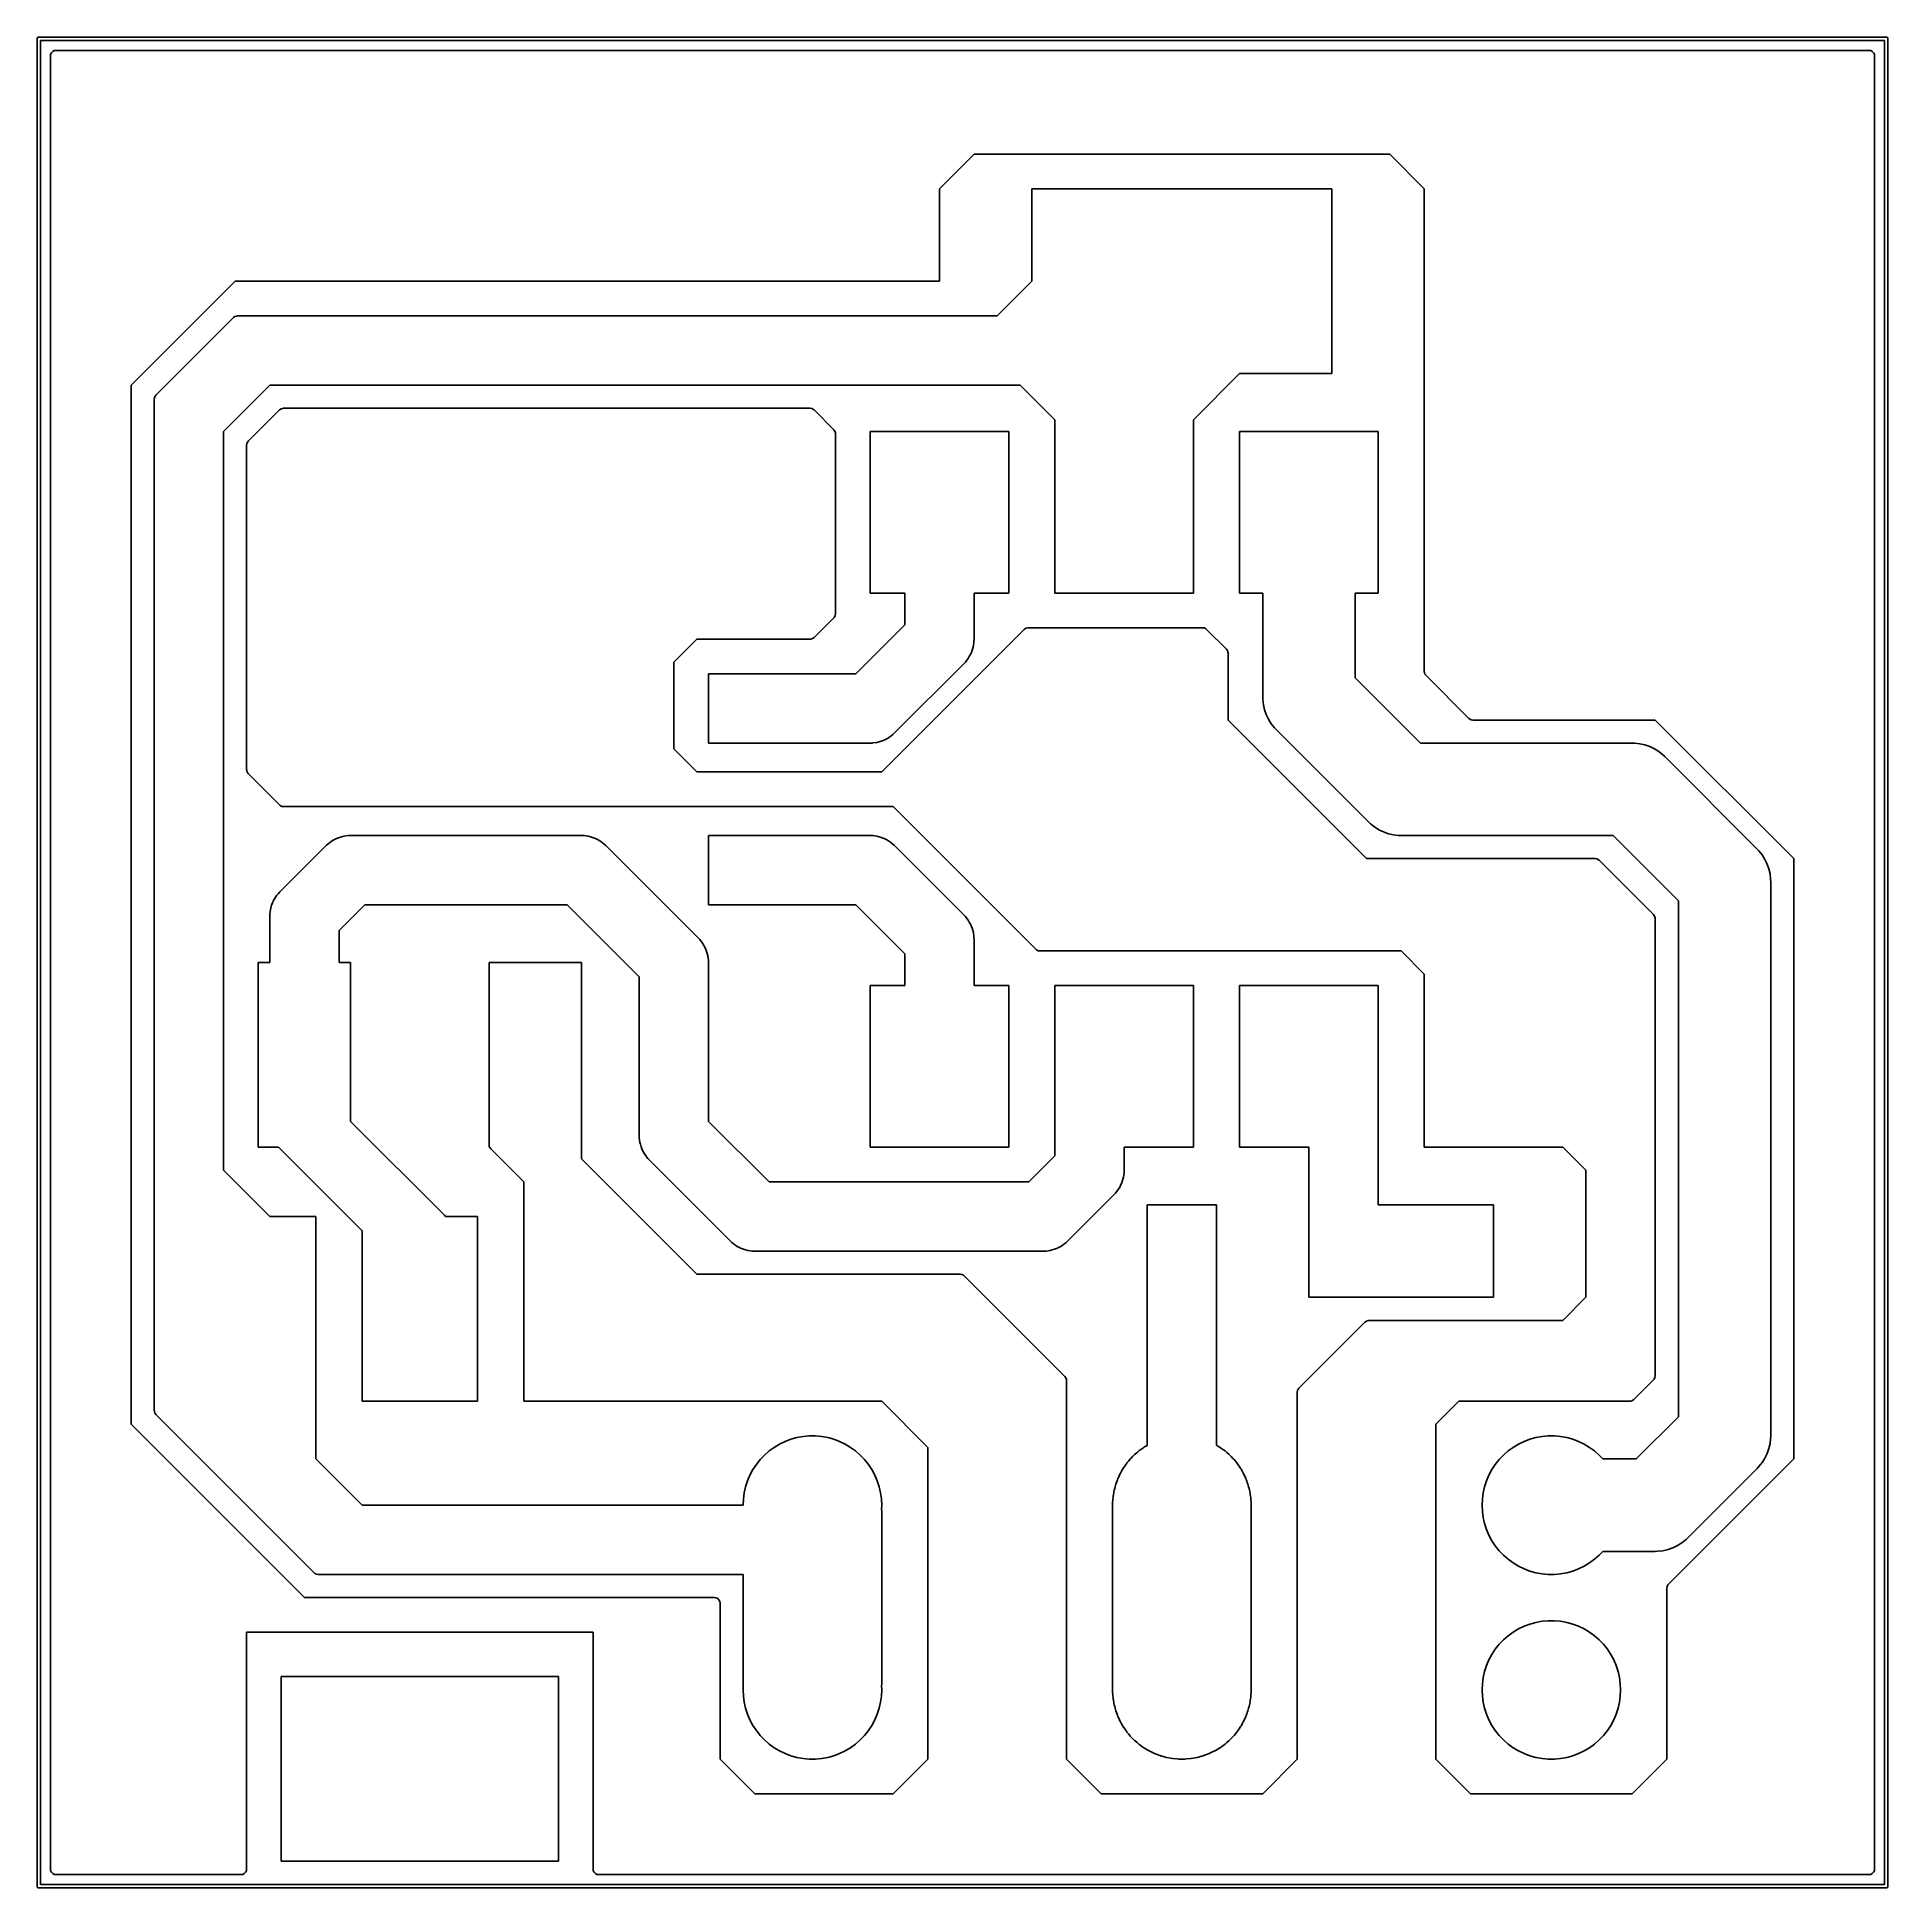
# Model space of a CAD drawing. Extents: x 51.1 to 76.5, y -79.1 to -53.6.
import ezdxf

# ---------------------------------------------------------------- set-up
doc = ezdxf.new("R2010")
doc.units = 0
doc.layers.add('BLACK', color=7, linetype='CONTINUOUS')

msp = doc.modelspace()

# ---------------------------------------------------------------- linework, layer by layer
at = {"layer": 'BLACK', "linetype": 'CONTINUOUS'}
for p, q in [((51.0925, -53.6575), (51.09298, -53.652623)), ((51.0925, -79.0575), (51.0925, -53.6575)), ((51.09298, -53.652623), (51.096713, -53.643611)), ((51.096713, -53.643611), (51.103611, -53.636713)), ((51.103611, -53.636713), (51.112623, -53.63298)), ((51.112623, -53.63298), (51.1175, -53.6325)), ((51.1175, -53.6325), (76.5175, -53.6325)), ((51.1425, -53.6825), (51.1425, -79.0325)), ((76.4925, -53.6825), (51.1425, -53.6825)), ((76.4925, -79.0325), (76.4925, -53.6825)), ((76.5175, -53.6325), (76.522377, -53.63298)), ((76.522377, -53.63298), (76.531389, -53.636713)), ((76.531389, -53.636713), (76.538287, -53.643611)), ((76.538287, -53.643611), (76.54202, -53.652623)), ((76.54202, -53.652623), (76.5425, -53.6575)), ((76.5425, -53.6575), (76.5425, -79.0575)), ((51.27625, -53.894625), (51.280086, -53.870406)), ((51.27625, -58.419998), (51.27625, -53.894625)), ((51.280086, -53.870406), (51.291218, -53.848557)), ((51.291218, -53.848557), (51.308557, -53.831218)), ((51.308557, -53.831218), (51.330406, -53.820086)), ((51.330406, -53.820086), (51.354625, -53.81625)), ((51.354625, -53.81625), (76.280375, -53.81625)), ((76.280375, -53.81625), (76.304594, -53.820086)), ((76.304594, -53.820086), (76.326443, -53.831218)), ((76.326443, -53.831218), (76.343782, -53.848557)), ((76.343782, -53.848557), (76.354914, -53.870406)), ((76.354914, -53.870406), (76.35875, -53.894625)), ((76.35875, -53.894625), (76.35875, -78.820375)), ((63.976248, -55.245), (63.5, -55.721248)), ((63.97625, -55.245), (63.976248, -55.245)), ((69.69125, -55.245), (63.97625, -55.245)), ((69.691251, -55.245), (69.69125, -55.245)), ((70.167499, -55.721248), (69.691251, -55.245)), ((63.5, -55.721248), (63.5, -55.72125)), ((63.5, -55.72125), (63.500001, -55.72125)), ((63.500001, -55.72125), (63.500001, -56.99125)), ((64.769999, -56.99125), (64.769999, -55.72125)), ((64.769999, -55.72125), (65.722499, -55.72125)), ((65.722499, -55.72125), (68.819125, -55.72125)), ((68.819125, -55.72125), (68.8975, -55.72125)), ((68.8975, -55.72125), (68.8975, -58.26125)), ((70.1675, -55.72125), (70.167499, -55.721248)), ((70.1675, -62.356287), (70.1675, -55.72125)), ((53.816248, -56.99125), (52.3875, -58.419998)), ((63.421625, -56.99125), (53.816248, -56.99125)), ((63.500001, -56.99125), (63.421625, -56.99125)), ((64.29375, -57.4675), (64.77, -56.99125)), ((64.77, -56.99125), (64.769999, -56.99125)), ((52.727956, -58.555794), (53.793294, -57.490456)), ((53.793294, -57.490456), (53.813131, -57.476042)), ((53.813131, -57.476042), (53.836452, -57.468465)), ((53.836452, -57.468465), (53.848713, -57.4675)), ((53.848713, -57.4675), (64.29375, -57.4675)), ((67.627498, -58.26125), (66.9925, -58.896248)), ((68.819125, -58.26125), (67.627498, -58.26125)), ((68.8975, -58.26125), (68.819125, -58.26125)), ((51.27625, -78.820375), (51.27625, -58.419998)), ((52.3875, -58.419998), (52.3875, -72.707501)), ((54.292498, -58.42), (53.6575, -59.054998)), ((54.2925, -58.42), (54.292498, -58.42)), ((64.61125, -58.42), (54.2925, -58.42)), ((64.611251, -58.42), (64.61125, -58.42)), ((65.087499, -58.896248), (64.611251, -58.42)), ((52.705, -58.611213), (52.708836, -58.586994)), ((52.705, -72.516287), (52.705, -58.611213)), ((52.708836, -58.586994), (52.719968, -58.565145)), ((52.719968, -58.565145), (52.727956, -58.555794)), ((53.997956, -59.190794), (54.428294, -58.760456)), ((54.428294, -58.760456), (54.448131, -58.746042)), ((54.448131, -58.746042), (54.471452, -58.738465)), ((54.471452, -58.738465), (54.483713, -58.7375)), ((54.483713, -58.7375), (61.721287, -58.7375)), ((61.721287, -58.7375), (61.745506, -58.741336)), ((61.745506, -58.741336), (61.767355, -58.752468)), ((61.767355, -58.752468), (61.776706, -58.760456)), ((61.776706, -58.760456), (62.048294, -59.032044)), ((62.048294, -59.032044), (62.062708, -59.051881)), ((65.0875, -58.89625), (65.087499, -58.896248)), ((65.0875, -59.055), (65.0875, -58.89625)), ((66.9925, -58.896248), (66.9925, -59.055)), ((53.6575, -59.054998), (53.6575, -69.215001)), ((53.975, -59.246213), (53.978836, -59.221994)), ((53.975, -63.705662), (53.975, -59.246213)), ((53.978836, -59.221994), (53.989968, -59.200145)), ((53.989968, -59.200145), (53.997956, -59.190794)), ((62.062708, -59.051881), (62.070285, -59.075202)), ((62.070285, -59.075202), (62.07125, -59.087463)), ((62.07125, -59.087463), (62.07125, -61.562537)), ((62.5475, -61.2775), (62.5475, -59.055)), ((62.5475, -59.055), (64.4525, -59.055)), ((64.4525, -59.055), (64.4525, -61.2775)), ((65.0875, -61.2775), (65.0875, -59.055)), ((66.9925, -59.055), (66.9925, -61.2775)), ((67.6275, -61.2775), (67.6275, -59.055)), ((67.6275, -59.055), (69.5325, -59.055)), ((69.5325, -59.055), (69.5325, -61.2775)), ((63.02375, -61.2775), (62.5475, -61.2775)), ((63.02375, -61.71523), (63.02375, -61.2775)), ((64.4525, -61.2775), (63.97625, -61.2775)), ((63.97625, -61.2775), (63.97625, -61.9125)), ((65.165875, -61.2775), (65.0875, -61.2775)), ((66.914125, -61.2775), (65.165875, -61.2775)), ((66.9925, -61.2775), (66.914125, -61.2775)), ((67.945, -61.2775), (67.6275, -61.2775)), ((67.945, -62.70625), (67.945, -61.2775)), ((69.5325, -61.2775), (69.215, -61.2775)), ((69.215, -61.2775), (69.215, -62.443224)), ((62.067414, -61.586756), (62.056282, -61.608605)), ((62.07125, -61.562537), (62.067414, -61.586756)), ((62.048294, -61.617956), (61.776706, -61.889544)), ((62.056282, -61.608605), (62.048294, -61.617956)), ((62.350229, -62.388751), (63.02375, -61.71523)), ((62.70625, -63.738125), (64.667671, -61.776703)), ((64.667671, -61.776703), (64.687506, -61.762292)), ((64.687506, -61.762292), (64.710827, -61.754715)), ((64.710827, -61.754715), (64.723088, -61.75375)), ((64.723088, -61.75375), (67.118787, -61.75375)), ((67.118787, -61.75375), (67.143006, -61.757586)), ((67.143006, -61.757586), (67.164855, -61.768718)), ((67.164855, -61.768718), (67.174206, -61.776706)), ((67.174206, -61.776706), (67.445794, -62.048294)), ((60.166248, -61.9125), (59.84875, -62.229998)), ((61.721287, -61.9125), (60.166248, -61.9125)), ((61.733548, -61.911535), (61.721287, -61.9125)), ((61.756869, -61.903958), (61.733548, -61.911535)), ((61.776706, -61.889544), (61.756869, -61.903958)), ((63.950976, -62.065586), (63.935183, -62.103713)), ((63.967099, -62.005412), (63.950976, -62.065586)), ((63.97523, -61.943649), (63.967099, -62.005412)), ((63.97625, -61.9125), (63.97523, -61.943648)), ((63.97523, -61.943648), (63.97523, -61.943649)), ((67.445794, -62.048294), (67.460208, -62.068131)), ((67.460208, -62.068131), (67.467785, -62.091452)), ((67.467785, -62.091452), (67.46875, -62.103713)), ((59.84875, -62.229998), (59.84875, -63.420626)), ((63.83676, -62.249259), (62.884259, -63.201761)), ((63.858048, -62.226528), (63.83676, -62.249259)), ((63.858064, -62.226513), (63.858048, -62.226528)), ((63.877025, -62.201801), (63.858064, -62.226513)), ((63.895988, -62.17709), (63.877025, -62.201801)), ((63.915734, -62.142886), (63.895988, -62.17709)), ((63.927136, -62.12314), (63.915734, -62.142886)), ((63.935183, -62.103713), (63.927136, -62.12314)), ((67.46875, -62.103713), (67.46875, -63.023751)), ((60.325, -63.341251), (60.325, -62.388751)), ((60.325, -62.388751), (61.595, -62.388751)), ((61.595, -62.388751), (62.350229, -62.388751)), ((69.215, -62.443224), (70.113026, -63.34125)), ((70.168465, -62.368548), (70.1675, -62.356287)), ((70.176042, -62.391869), (70.168465, -62.368548)), ((70.190456, -62.411706), (70.176042, -62.391869)), ((70.779544, -63.000794), (70.190456, -62.411706)), ((67.945999, -62.741855), (67.945, -62.70625)), ((67.953972, -62.812617), (67.945999, -62.741855)), ((67.969818, -62.882041), (67.953972, -62.812617)), ((67.46875, -63.023751), (69.373748, -64.928749)), ((67.993336, -62.949254), (67.969818, -62.882041)), ((68.024233, -63.013411), (67.993336, -62.949254)), ((68.062119, -63.073707), (68.024233, -63.013411)), ((68.106517, -63.12938), (68.062119, -63.073707)), ((70.788895, -63.008782), (70.779544, -63.000794)), ((70.810744, -63.019914), (70.788895, -63.008782)), ((70.834963, -63.02375), (70.810744, -63.019914)), ((73.3425, -63.02375), (70.834963, -63.02375)), ((73.342501, -63.02375), (73.3425, -63.02375)), ((75.247499, -64.928748), (73.342501, -63.02375)), ((60.96, -63.341251), (60.325, -63.341251)), ((62.547499, -63.341251), (60.96, -63.341251)), ((62.578647, -63.340231), (62.547499, -63.341251)), ((62.578648, -63.340231), (62.578647, -63.340231)), ((62.585832, -63.339284), (62.578648, -63.340231)), ((62.640411, -63.3321), (62.585832, -63.339284)), ((62.670498, -63.324038), (62.640411, -63.3321)), ((62.700585, -63.315977), (62.670498, -63.324038)), ((62.741281, -63.299119), (62.700585, -63.315977)), ((62.758139, -63.292137), (62.741281, -63.299119)), ((62.777885, -63.280735), (62.758139, -63.292137)), ((62.812089, -63.260989), (62.777885, -63.280735)), ((62.8368, -63.242026), (62.812089, -63.260989)), ((62.861512, -63.223065), (62.8368, -63.242026)), ((62.861527, -63.223049), (62.861512, -63.223065)), ((62.884259, -63.201761), (62.861527, -63.223049)), ((68.130987, -63.155263), (68.106517, -63.12938)), ((69.400987, -64.425263), (68.130987, -63.155263)), ((70.113026, -63.34125), (73.025, -63.34125)), ((73.025, -63.34125), (73.060605, -63.342249)), ((73.060605, -63.342249), (73.131367, -63.350222)), ((73.131367, -63.350222), (73.200791, -63.366068)), ((73.200791, -63.366068), (73.268004, -63.389586)), ((59.84875, -63.420626), (60.166248, -63.738124)), ((73.268004, -63.389586), (73.332161, -63.420483)), ((73.332161, -63.420483), (73.392457, -63.458369)), ((73.392457, -63.458369), (73.44813, -63.502767)), ((73.44813, -63.502767), (73.474013, -63.527237)), ((73.474013, -63.527237), (74.744013, -64.797237)), ((53.975965, -63.717923), (53.975, -63.705662)), ((53.983542, -63.741244), (53.975965, -63.717923)), ((53.997956, -63.761081), (53.983542, -63.741244)), ((54.428294, -64.191419), (53.997956, -63.761081)), ((60.166248, -63.738124), (60.16625, -63.738125)), ((60.16625, -63.738125), (62.706249, -63.738125)), ((62.706249, -63.738125), (62.70625, -63.738125)), ((54.437645, -64.199407), (54.428294, -64.191419)), ((54.459494, -64.210539), (54.437645, -64.199407)), ((54.483713, -64.214375), (54.459494, -64.210539)), ((62.865, -64.214375), (54.483713, -64.214375)), ((64.826424, -66.175799), (62.865, -64.214375)), ((55.209967, -64.653381), (55.250664, -64.636524)), ((55.250664, -64.636524), (55.298122, -64.623808)), ((55.298122, -64.623808), (55.310838, -64.620401)), ((55.310838, -64.620401), (55.372602, -64.61227)), ((55.372602, -64.61227), (55.40375, -64.61125)), ((55.40375, -64.61125), (58.57875, -64.61125)), ((58.57875, -64.61125), (58.609898, -64.61227)), ((58.609898, -64.61227), (58.609899, -64.61227)), ((58.609899, -64.61227), (58.617083, -64.613216)), ((58.617083, -64.613216), (58.671662, -64.620401)), ((58.671662, -64.620401), (58.701749, -64.628463)), ((58.701749, -64.628463), (58.731836, -64.636524)), ((58.731836, -64.636524), (58.772532, -64.653381)), ((60.325, -65.563749), (60.325, -64.611249)), ((60.325, -64.611249), (61.595, -64.611249)), ((61.595, -64.611249), (62.547499, -64.611249)), ((62.547499, -64.611249), (62.578647, -64.612269)), ((62.578647, -64.612269), (62.578648, -64.612269)), ((62.578648, -64.612269), (62.585832, -64.613215)), ((62.585832, -64.613215), (62.640411, -64.6204)), ((62.640411, -64.6204), (62.670498, -64.628462)), ((62.670498, -64.628462), (62.700585, -64.636523)), ((62.700585, -64.636523), (62.741281, -64.65338)), ((69.42687, -64.449733), (69.400987, -64.425263)), ((69.482543, -64.494131), (69.42687, -64.449733)), ((69.542839, -64.532017), (69.482543, -64.494131)), ((69.606996, -64.562914), (69.542839, -64.532017)), ((69.674209, -64.586432), (69.606996, -64.562914)), ((69.743633, -64.602278), (69.674209, -64.586432)), ((69.814395, -64.610251), (69.743633, -64.602278)), ((69.85, -64.61125), (69.814395, -64.610251)), ((72.761974, -64.61125), (69.85, -64.61125)), ((73.66, -65.509276), (72.761974, -64.61125)), ((54.43199, -65.38574), (55.066991, -64.75074)), ((55.066991, -64.75074), (55.089737, -64.729436)), ((55.089737, -64.729436), (55.13916, -64.691512)), ((55.13916, -64.691512), (55.173363, -64.671765)), ((55.173363, -64.671765), (55.19311, -64.660364)), ((55.19311, -64.660364), (55.209967, -64.653381)), ((58.772532, -64.653381), (58.78939, -64.660364)), ((58.78939, -64.660364), (58.809136, -64.671765)), ((58.809136, -64.671765), (58.84334, -64.691512)), ((58.84334, -64.691512), (58.868051, -64.710474)), ((58.868051, -64.710474), (58.892763, -64.729436)), ((58.892763, -64.729436), (58.892778, -64.729451)), ((58.892778, -64.729451), (58.91551, -64.75074)), ((58.91551, -64.75074), (60.185509, -66.02074)), ((62.741281, -64.65338), (62.758139, -64.660363)), ((62.758139, -64.660363), (62.777885, -64.671764)), ((62.777885, -64.671764), (62.812089, -64.691511)), ((62.812089, -64.691511), (62.8368, -64.710473)), ((62.8368, -64.710473), (62.861512, -64.729435)), ((62.861512, -64.729435), (62.861527, -64.72945)), ((62.861527, -64.72945), (62.884259, -64.750739)), ((62.884259, -64.750739), (63.83676, -65.703241)), ((74.744013, -64.797237), (74.768483, -64.82312)), ((74.768483, -64.82312), (74.812881, -64.878793)), ((74.812881, -64.878793), (74.850767, -64.939089)), ((69.373748, -64.928749), (69.37375, -64.92875)), ((69.37375, -64.92875), (70.1675, -64.92875)), ((70.1675, -64.92875), (72.516287, -64.92875)), ((72.516287, -64.92875), (72.540506, -64.932586)), ((72.540506, -64.932586), (72.562355, -64.943718)), ((72.562355, -64.943718), (72.571706, -64.951706)), ((72.571706, -64.951706), (73.319544, -65.699544)), ((74.850767, -64.939089), (74.881664, -65.003246)), ((74.881664, -65.003246), (74.905182, -65.070459)), ((74.905182, -65.070459), (74.921028, -65.139883)), ((74.921028, -65.139883), (74.929001, -65.210645)), ((75.2475, -64.92875), (75.247499, -64.928748)), ((75.2475, -73.18375), (75.2475, -64.92875)), ((54.410701, -65.408471), (54.43199, -65.38574)), ((74.929001, -65.210645), (74.93, -65.24625)), ((74.93, -65.24625), (74.93, -72.86625)), ((54.29352, -65.691352), (54.301651, -65.629588)), ((54.301651, -65.629588), (54.31252, -65.589025)), ((54.31252, -65.589025), (54.317774, -65.569414)), ((54.317774, -65.569414), (54.334631, -65.528717)), ((54.334631, -65.528717), (54.341614, -65.51186)), ((54.341614, -65.51186), (54.354666, -65.489254)), ((54.354666, -65.489254), (54.372762, -65.45791)), ((54.372762, -65.45791), (54.391724, -65.433198)), ((54.391724, -65.433198), (54.410686, -65.408487)), ((54.410686, -65.408487), (54.410701, -65.408471)), ((55.601019, -65.56375), (55.245, -65.919769)), ((58.38148, -65.56375), (55.601019, -65.56375)), ((59.3725, -66.554769), (58.38148, -65.56375)), ((60.96, -65.563749), (60.325, -65.563749)), ((62.350229, -65.563749), (60.96, -65.563749)), ((63.02375, -66.237269), (62.350229, -65.563749)), ((73.66, -72.603224), (73.66, -65.509276)), ((54.2925, -65.7225), (54.29352, -65.691352)), ((54.2925, -66.3575), (54.2925, -65.7225)), ((63.83676, -65.703241), (63.858048, -65.725971)), ((63.858048, -65.725971), (63.858064, -65.725987)), ((63.858064, -65.725987), (63.877025, -65.750698)), ((63.877025, -65.750698), (63.895988, -65.77541)), ((63.895988, -65.77541), (63.911349, -65.802017)), ((63.911349, -65.802017), (63.927136, -65.82936)), ((63.927136, -65.82936), (63.927136, -65.829361)), ((63.927136, -65.829361), (63.950976, -65.886914)), ((63.950976, -65.886914), (63.967099, -65.947088)), ((73.319544, -65.699544), (73.333958, -65.719381)), ((73.333958, -65.719381), (73.341535, -65.742702)), ((73.341535, -65.742702), (73.3425, -65.754963)), ((73.3425, -65.754963), (73.3425, -72.040037)), ((55.245, -65.919769), (55.245, -66.3575)), ((60.185509, -66.02074), (60.206813, -66.043486)), ((60.206813, -66.043486), (60.206814, -66.043487)), ((60.206814, -66.043487), (60.244737, -66.09291)), ((60.244737, -66.09291), (60.275886, -66.14686)), ((60.275886, -66.14686), (60.28985, -66.180574)), ((63.967099, -65.947088), (63.97399, -65.999436)), ((63.97399, -65.999436), (63.97523, -66.008852)), ((63.97523, -66.008852), (63.97625, -66.04)), ((63.97625, -66.04), (63.97625, -66.675)), ((54.13375, -68.8975), (54.13375, -66.3575)), ((54.13375, -66.3575), (54.2925, -66.3575)), ((55.245, -66.3575), (55.40375, -66.3575)), ((55.40375, -66.3575), (55.40375, -68.54148)), ((57.30875, -68.8975), (57.30875, -66.3575)), ((57.30875, -66.3575), (58.57875, -66.3575)), ((58.57875, -66.3575), (58.57875, -66.435875)), ((60.28985, -66.180574), (60.299726, -66.204414)), ((60.299726, -66.204414), (60.307787, -66.234501)), ((60.307787, -66.234501), (60.315849, -66.264588)), ((60.315849, -66.264588), (60.32398, -66.326352)), ((60.32398, -66.326352), (60.325, -66.3575)), ((60.325, -66.3575), (60.325, -68.54148)), ((63.02375, -66.675), (63.02375, -66.237269)), ((64.83577, -66.183782), (64.826424, -66.175799)), ((64.857619, -66.194914), (64.83577, -66.183782)), ((64.881838, -66.19875), (64.857619, -66.194914)), ((69.85, -66.19875), (64.881838, -66.19875)), ((69.850001, -66.19875), (69.85, -66.19875)), ((70.167499, -66.516248), (69.850001, -66.19875)), ((58.57875, -66.435875), (58.57875, -69.056251)), ((59.3725, -68.73875), (59.3725, -66.554769)), ((62.5475, -68.8975), (62.5475, -66.675)), ((62.5475, -66.675), (63.02375, -66.675)), ((63.97625, -66.675), (64.4525, -66.675)), ((64.4525, -66.675), (64.4525, -68.8975)), ((65.0875, -68.8975), (65.0875, -66.675)), ((65.0875, -66.675), (66.9925, -66.675)), ((66.9925, -66.675), (66.9925, -68.8975)), ((67.6275, -68.8975), (67.6275, -66.675)), ((67.6275, -66.675), (69.5325, -66.675)), ((69.5325, -66.675), (69.5325, -68.8975)), ((70.1675, -66.51625), (70.167499, -66.516248)), ((70.1675, -66.675), (70.1675, -66.51625)), ((70.1675, -68.8975), (70.1675, -66.675)), ((55.40375, -68.54148), (56.69301, -69.83074)), ((60.325, -68.54148), (61.157269, -69.37375)), ((54.413953, -68.8975), (54.13375, -68.8975)), ((54.43199, -68.91676), (54.413953, -68.8975)), ((55.5625, -70.04727), (54.43199, -68.91676)), ((57.316279, -68.8975), (57.30875, -68.8975)), ((57.317292, -68.900618), (57.316279, -68.8975)), ((57.331706, -68.920455), (57.317292, -68.900618)), ((57.784999, -69.373748), (57.331706, -68.920455)), ((59.37352, -68.769898), (59.3725, -68.73875)), ((59.381651, -68.831662), (59.37352, -68.769898)), ((59.388423, -68.856936), (59.381651, -68.831662)), ((59.397774, -68.891836), (59.388423, -68.856936)), ((59.409629, -68.920455), (59.397774, -68.891836)), ((59.421614, -68.94939), (59.409629, -68.920455)), ((59.422203, -68.95041), (59.421614, -68.94939)), ((59.452762, -69.00334), (59.422203, -68.95041)), ((64.4525, -68.8975), (62.5475, -68.8975)), ((65.0875, -69.01773), (65.0875, -68.8975)), ((66.9925, -68.8975), (66.04, -68.8975)), ((66.04, -68.8975), (66.04, -69.215)), ((68.579999, -68.8975), (67.6275, -68.8975)), ((68.579999, -69.69125), (68.579999, -68.8975)), ((69.5325, -68.8975), (69.532499, -68.8975)), ((69.532499, -68.8975), (69.532499, -69.69125)), ((70.245875, -68.8975), (70.1675, -68.8975)), ((72.0725, -68.8975), (70.245875, -68.8975)), ((72.072501, -68.8975), (72.0725, -68.8975)), ((72.389999, -69.214998), (72.072501, -68.8975)), ((53.6575, -69.215001), (54.292498, -69.849999)), ((58.57875, -69.056251), (59.372499, -69.85)), ((59.471724, -69.028051), (59.452762, -69.00334)), ((59.490686, -69.052763), (59.471724, -69.028051)), ((59.490701, -69.052778), (59.490686, -69.052763)), ((59.51199, -69.07551), (59.490701, -69.052778)), ((60.623241, -70.18676), (59.51199, -69.07551)), ((64.73148, -69.37375), (65.0875, -69.01773)), ((66.04, -69.215), (66.03898, -69.246148)), ((72.39, -69.215), (72.389999, -69.214998)), ((72.39, -69.69125), (72.39, -69.215)), ((57.785, -69.37375), (57.784999, -69.373748)), ((57.785, -69.85), (57.785, -69.37375)), ((61.157269, -69.37375), (64.73148, -69.37375)), ((65.979484, -69.445386), (65.959738, -69.47959)), ((65.990886, -69.42564), (65.979484, -69.445386)), ((66.008589, -69.382901), (65.990886, -69.42564)), ((66.014726, -69.368086), (66.008589, -69.382901)), ((66.030849, -69.307911), (66.014726, -69.368086)), ((66.03898, -69.246148), (66.030849, -69.307911)), ((65.90051, -69.551759), (65.26551, -70.18676)), ((65.921814, -69.529013), (65.90051, -69.551759)), ((65.959738, -69.47959), (65.921814, -69.529013)), ((66.357501, -70.96125), (66.357501, -69.69125)), ((66.357501, -69.69125), (67.310001, -69.69125)), ((67.310001, -69.69125), (67.310001, -70.32625)), ((68.579999, -70.96125), (68.579999, -69.69125)), ((69.532499, -69.69125), (70.485, -69.69125)), ((70.485, -69.69125), (71.120001, -69.69125)), ((71.120001, -69.69125), (71.120001, -70.96125)), ((72.389999, -70.96125), (72.389999, -69.69125)), ((72.389999, -69.69125), (72.39, -69.69125)), ((54.292498, -69.849999), (54.2925, -69.85)), ((54.2925, -69.85), (54.9275, -69.85)), ((54.9275, -69.85), (54.9275, -69.928375)), ((54.9275, -69.928375), (54.9275, -73.183751)), ((56.69301, -69.83074), (56.711047, -69.85)), ((56.711047, -69.85), (57.15, -69.85)), ((57.15, -69.85), (57.15, -72.39)), ((57.785, -72.39), (57.785, -69.85)), ((59.372499, -69.85), (59.3725, -69.85)), ((59.3725, -69.85), (59.3725, -69.850001)), ((59.3725, -69.850001), (60.166248, -70.643749)), ((55.5625, -72.39), (55.5625, -70.04727)), ((60.645971, -70.208048), (60.623241, -70.18676)), ((60.645987, -70.208064), (60.645971, -70.208048)), ((60.670698, -70.227025), (60.645987, -70.208064)), ((60.69541, -70.245988), (60.670698, -70.227025)), ((65.218051, -70.227025), (65.19334, -70.245988)), ((65.242763, -70.208064), (65.218051, -70.227025)), ((65.242778, -70.208048), (65.242763, -70.208064)), ((65.26551, -70.18676), (65.242778, -70.208048)), ((60.720394, -70.260412), (60.69541, -70.245988)), ((60.74936, -70.277136), (60.720394, -70.260412)), ((60.766217, -70.284118), (60.74936, -70.277136)), ((60.806914, -70.300976), (60.766217, -70.284118)), ((60.867088, -70.317099), (60.806914, -70.300976)), ((60.928851, -70.32523), (60.867088, -70.317099)), ((60.928852, -70.32523), (60.928851, -70.32523)), ((60.96, -70.32625), (60.928852, -70.32523)), ((64.92875, -70.32625), (60.96, -70.32625)), ((64.959898, -70.32523), (64.92875, -70.32625)), ((64.959899, -70.32523), (64.959898, -70.32523)), ((64.967083, -70.324283), (64.959899, -70.32523)), ((65.021662, -70.317099), (64.967083, -70.324283)), ((65.051749, -70.309037), (65.021662, -70.317099)), ((65.081836, -70.300976), (65.051749, -70.309037)), ((65.122532, -70.284118), (65.081836, -70.300976)), ((65.13939, -70.277136), (65.122532, -70.284118)), ((65.168356, -70.260412), (65.13939, -70.277136)), ((65.19334, -70.245988), (65.168356, -70.260412)), ((67.310001, -70.32625), (67.310001, -72.994854)), ((60.166248, -70.643749), (60.16625, -70.64375)), ((60.16625, -70.64375), (63.785037, -70.64375)), ((63.785037, -70.64375), (63.809256, -70.647586)), ((63.809256, -70.647586), (63.831105, -70.658718)), ((63.831105, -70.658718), (63.840456, -70.666706)), ((63.840456, -70.666706), (65.223294, -72.049544)), ((66.357501, -72.994853), (66.357501, -70.96125)), ((69.215, -70.96125), (68.579999, -70.96125)), ((70.167501, -70.96125), (69.215, -70.96125)), ((71.120001, -70.96125), (70.167501, -70.96125)), ((72.0725, -71.27875), (72.39, -70.96125)), ((72.39, -70.96125), (72.389999, -70.96125)), ((68.444206, -72.208294), (69.350794, -71.301706)), ((69.350794, -71.301706), (69.370631, -71.287292)), ((69.370631, -71.287292), (69.393952, -71.279715)), ((69.393952, -71.279715), (69.406213, -71.27875)), ((69.406213, -71.27875), (72.0725, -71.27875)), ((65.223294, -72.049544), (65.237708, -72.069381)), ((65.237708, -72.069381), (65.245285, -72.092702)), ((65.245285, -72.092702), (65.24625, -72.104963)), ((65.24625, -72.104963), (65.24625, -77.311251)), ((68.42125, -72.263713), (68.425086, -72.239494)), ((68.42125, -77.31125), (68.42125, -72.263713)), ((68.425086, -72.239494), (68.436218, -72.217645)), ((68.436218, -72.217645), (68.444206, -72.208294)), ((73.319544, -72.095456), (73.047956, -72.367044)), ((73.327532, -72.086105), (73.319544, -72.095456)), ((73.338664, -72.064256), (73.327532, -72.086105)), ((73.3425, -72.040037), (73.338664, -72.064256)), ((52.705965, -72.528548), (52.705, -72.516287)), ((52.713542, -72.551869), (52.705965, -72.528548)), ((57.15, -72.39), (55.5625, -72.39)), ((57.863375, -72.39), (57.785, -72.39)), ((62.70625, -72.39), (57.863375, -72.39)), ((62.706251, -72.39), (62.70625, -72.39)), ((63.341249, -73.024998), (62.706251, -72.39)), ((70.643748, -72.39), (70.32625, -72.707498)), ((72.992537, -72.39), (70.643748, -72.39)), ((73.004798, -72.389035), (72.992537, -72.39)), ((73.028119, -72.381458), (73.004798, -72.389035)), ((73.047956, -72.367044), (73.028119, -72.381458)), ((52.3875, -72.707501), (54.768748, -75.088749)), ((52.727956, -72.571706), (52.713542, -72.551869)), ((54.904544, -74.748294), (52.727956, -72.571706)), ((70.32625, -72.707498), (70.32625, -77.311251)), ((73.079474, -73.18375), (73.66, -72.603224)), ((61.159876, -73.074056), (61.229021, -73.023819)), ((61.229021, -73.023819), (61.30239, -72.979983)), ((61.30239, -72.979983), (61.379394, -72.9429)), ((61.379394, -72.9429), (61.459411, -72.912869)), ((61.459411, -72.912869), (61.541799, -72.890131)), ((61.541799, -72.890131), (61.625893, -72.87487)), ((61.625893, -72.87487), (61.711016, -72.867209)), ((61.711016, -72.867209), (61.796484, -72.867209)), ((61.796484, -72.867209), (61.881607, -72.87487)), ((61.881607, -72.87487), (61.965701, -72.890131)), ((61.965701, -72.890131), (62.048089, -72.912869)), ((62.048089, -72.912869), (62.128106, -72.9429)), ((62.128106, -72.9429), (62.20511, -72.979983)), ((62.20511, -72.979983), (62.278479, -73.023819)), ((62.278479, -73.023819), (62.347624, -73.074056)), ((63.34125, -73.025), (63.341249, -73.024998)), ((63.34125, -77.31125), (63.34125, -73.025)), ((66.283606, -73.042283), (66.309021, -73.023819)), ((66.309021, -73.023819), (66.315536, -73.019926)), ((66.315536, -73.019926), (66.321972, -73.01542)), ((66.321972, -73.01542), (66.354842, -72.996441)), ((66.354842, -72.996441), (66.357501, -72.994853)), ((67.310001, -72.994854), (67.312657, -72.996441)), ((67.312657, -72.996441), (67.345528, -73.01542)), ((67.345528, -73.01542), (67.351963, -73.019926)), ((67.351963, -73.019926), (67.358479, -73.023819)), ((67.358479, -73.023819), (67.383893, -73.042283)), ((71.319876, -73.074056), (71.389021, -73.023819)), ((71.389021, -73.023819), (71.46239, -72.979983)), ((71.46239, -72.979983), (71.539394, -72.9429)), ((71.539394, -72.9429), (71.619411, -72.912869)), ((71.619411, -72.912869), (71.701799, -72.890131)), ((71.701799, -72.890131), (71.785893, -72.87487)), ((71.785893, -72.87487), (71.871016, -72.867209)), ((71.871016, -72.867209), (71.956484, -72.867209)), ((71.956484, -72.867209), (72.041607, -72.87487)), ((72.041607, -72.87487), (72.125701, -72.890131)), ((72.125701, -72.890131), (72.208089, -72.912869)), ((72.208089, -72.912869), (72.288106, -72.9429)), ((72.288106, -72.9429), (72.36511, -72.979983)), ((72.36511, -72.979983), (72.438479, -73.023819)), ((72.438479, -73.023819), (72.507624, -73.074056)), ((74.921028, -72.972617), (74.905182, -73.042041)), ((74.929001, -72.901855), (74.921028, -72.972617)), ((74.93, -72.86625), (74.929001, -72.901855)), ((54.9275, -73.183751), (55.562498, -73.818749)), ((60.936078, -73.330213), (60.983161, -73.258885)), ((60.983161, -73.258885), (61.036449, -73.192063)), ((61.036449, -73.192063), (61.095513, -73.130288)), ((61.095513, -73.130288), (61.159876, -73.074056)), ((62.347624, -73.074056), (62.411987, -73.130288)), ((62.411987, -73.130288), (62.471051, -73.192063)), ((62.471051, -73.192063), (62.524339, -73.258885)), ((62.524339, -73.258885), (62.571422, -73.330213)), ((66.03042, -73.306972), (66.04786, -73.282064)), ((66.04786, -73.282064), (66.063161, -73.258885)), ((66.063161, -73.258885), (66.070785, -73.249323)), ((66.070785, -73.249323), (66.078081, -73.238905)), ((66.078081, -73.238905), (66.098507, -73.214561)), ((66.098507, -73.214561), (66.116449, -73.192063)), ((66.116449, -73.192063), (66.124099, -73.184061)), ((66.124099, -73.184061), (66.131493, -73.17525)), ((66.131493, -73.17525), (66.154989, -73.151753)), ((66.154989, -73.151753), (66.175513, -73.130288)), ((66.175513, -73.130288), (66.182969, -73.123773)), ((66.182969, -73.123773), (66.19025, -73.116493)), ((66.19025, -73.116493), (66.216844, -73.094178)), ((66.216844, -73.094178), (66.239876, -73.074056)), ((66.239876, -73.074056), (66.246953, -73.068913)), ((66.246953, -73.068913), (66.253905, -73.063081)), ((66.253905, -73.063081), (66.283606, -73.042283)), ((67.383893, -73.042283), (67.413595, -73.063081)), ((67.413595, -73.063081), (67.420546, -73.068913)), ((67.420546, -73.068913), (67.427624, -73.074056)), ((67.427624, -73.074056), (67.450655, -73.094178)), ((67.450655, -73.094178), (67.47725, -73.116493)), ((67.47725, -73.116493), (67.48453, -73.123773)), ((67.48453, -73.123773), (67.491987, -73.130288)), ((67.491987, -73.130288), (67.51251, -73.151753)), ((67.51251, -73.151753), (67.536007, -73.17525)), ((67.536007, -73.17525), (67.5434, -73.184061)), ((67.5434, -73.184061), (67.551051, -73.192063)), ((67.551051, -73.192063), (67.568992, -73.214561)), ((67.568992, -73.214561), (67.589419, -73.238905)), ((67.589419, -73.238905), (67.596714, -73.249323)), ((67.596714, -73.249323), (67.604339, -73.258885)), ((67.604339, -73.258885), (67.619639, -73.282064)), ((67.619639, -73.282064), (67.63708, -73.306972)), ((71.096078, -73.330213), (71.143161, -73.258885)), ((71.143161, -73.258885), (71.196449, -73.192063)), ((71.196449, -73.192063), (71.255513, -73.130288)), ((71.255513, -73.130288), (71.319876, -73.074056)), ((72.507624, -73.074056), (72.571987, -73.130288)), ((72.571987, -73.130288), (72.623103, -73.18375)), ((72.623103, -73.18375), (73.079474, -73.18375)), ((73.5242, -74.907049), (75.2475, -73.18375)), ((74.768483, -73.28938), (74.744013, -73.315263)), ((74.81288, -73.233707), (74.768483, -73.28938)), ((74.844271, -73.18375), (74.81288, -73.233707)), ((74.850767, -73.173411), (74.844271, -73.18375)), ((74.881664, -73.109255), (74.850767, -73.173411)), ((74.905182, -73.042041), (74.881664, -73.109255)), ((60.835575, -73.56535), (60.861986, -73.484065)), ((60.861986, -73.484065), (60.895577, -73.405476)), ((60.895577, -73.405476), (60.936078, -73.330213)), ((62.571422, -73.330213), (62.611923, -73.405476)), ((62.611923, -73.405476), (62.645514, -73.484065)), ((62.645514, -73.484065), (62.671925, -73.56535)), ((65.915575, -73.56535), (65.920774, -73.549347)), ((65.920774, -73.549347), (65.925335, -73.532328)), ((65.925335, -73.532328), (65.934371, -73.5075)), ((65.934371, -73.5075), (65.941986, -73.484065)), ((65.941986, -73.484065), (65.948149, -73.469644)), ((65.948149, -73.469644), (65.953755, -73.454244)), ((65.953755, -73.454244), (65.965477, -73.429103)), ((65.965477, -73.429103), (65.975577, -73.405476)), ((65.975577, -73.405476), (65.982458, -73.392688)), ((65.982458, -73.392688), (65.988872, -73.378934)), ((65.988872, -73.378934), (66.00341, -73.353753)), ((66.00341, -73.353753), (66.016078, -73.330213)), ((66.016078, -73.330213), (66.023446, -73.319049)), ((66.023446, -73.319049), (66.03042, -73.306972)), ((67.63708, -73.306972), (67.644053, -73.319049)), ((67.644053, -73.319049), (67.651422, -73.330213)), ((67.651422, -73.330213), (67.664089, -73.353753)), ((67.664089, -73.353753), (67.678628, -73.378934)), ((67.678628, -73.378934), (67.685041, -73.392688)), ((67.685041, -73.392688), (67.691923, -73.405476)), ((67.691923, -73.405476), (67.702022, -73.429103)), ((67.702022, -73.429103), (67.713745, -73.454244)), ((67.713745, -73.454244), (67.71935, -73.469644)), ((67.71935, -73.469644), (67.725514, -73.484065)), ((67.725514, -73.484065), (67.733128, -73.5075)), ((67.733128, -73.5075), (67.742165, -73.532328)), ((67.742165, -73.532328), (67.746725, -73.549347)), ((67.746725, -73.549347), (67.751925, -73.56535)), ((70.995575, -73.56535), (71.021986, -73.484065)), ((71.021986, -73.484065), (71.055577, -73.405476)), ((71.055577, -73.405476), (71.096078, -73.330213)), ((74.744013, -73.315263), (73.791513, -74.267763)), ((60.80125, -73.81875), (60.805084, -73.733369)), ((60.805084, -73.733369), (60.816557, -73.648675)), ((60.816557, -73.648675), (60.835575, -73.56535)), ((62.671925, -73.56535), (62.690943, -73.648675)), ((62.690943, -73.648675), (62.702416, -73.733369)), ((62.702416, -73.733369), (62.70625, -73.81875)), ((65.88125, -73.81875), (65.882157, -73.777203)), ((65.882157, -73.777203), (65.884126, -73.754689)), ((65.884126, -73.754689), (65.885084, -73.733369)), ((65.885084, -73.733369), (65.887647, -73.714446)), ((65.887647, -73.714446), (65.889399, -73.694424)), ((65.889399, -73.694424), (65.893544, -73.670912)), ((65.893544, -73.670912), (65.896557, -73.648675)), ((65.896557, -73.648675), (65.900551, -73.631174)), ((65.900551, -73.631174), (65.903828, -73.612591)), ((65.903828, -73.612591), (65.910336, -73.5883)), ((65.910336, -73.5883), (65.915575, -73.56535)), ((67.751925, -73.56535), (67.757163, -73.5883)), ((67.757163, -73.5883), (67.763672, -73.612591)), ((67.763672, -73.612591), (67.766948, -73.631174)), ((67.766948, -73.631174), (67.770943, -73.648675)), ((67.770943, -73.648675), (67.773955, -73.670912)), ((67.773955, -73.670912), (67.778101, -73.694424)), ((67.778101, -73.694424), (67.779852, -73.714446)), ((67.779852, -73.714446), (67.782416, -73.733369)), ((67.782416, -73.733369), (67.783373, -73.754689)), ((67.783373, -73.754689), (67.785343, -73.777203)), ((67.785343, -73.777203), (67.78625, -73.81875)), ((70.96125, -73.81875), (70.965084, -73.733369)), ((70.965084, -73.733369), (70.976557, -73.648675)), ((70.976557, -73.648675), (70.995575, -73.56535)), ((55.562498, -73.818749), (55.5625, -73.81875)), ((55.5625, -73.81875), (60.80125, -73.81875)), ((62.70625, -73.81875), (62.703507, -73.879813)), ((62.703507, -73.879813), (62.70625, -73.897125)), ((62.70625, -73.897125), (62.70625, -76.280375)), ((65.88125, -76.35875), (65.88125, -73.81875)), ((67.78625, -73.81875), (67.78625, -76.35875)), ((70.965084, -73.904131), (70.96125, -73.81875)), ((70.976557, -73.988825), (70.965084, -73.904131)), ((70.995575, -74.07215), (70.976557, -73.988825)), ((71.021986, -74.153435), (70.995575, -74.07215)), ((71.055577, -74.232024), (71.021986, -74.153435)), ((71.096078, -74.307287), (71.055577, -74.232024)), ((71.143161, -74.378615), (71.096078, -74.307287)), ((73.76563, -74.292233), (73.709957, -74.336631)), ((73.791513, -74.267763), (73.76563, -74.292233)), ((71.196449, -74.445437), (71.143161, -74.378615)), ((71.255513, -74.507212), (71.196449, -74.445437)), ((71.319876, -74.563444), (71.255513, -74.507212)), ((71.389021, -74.613681), (71.319876, -74.563444)), ((72.507624, -74.563444), (72.438479, -74.613681)), ((72.571987, -74.507212), (72.507624, -74.563444)), ((72.623103, -74.45375), (72.571987, -74.507212)), ((73.3425, -74.45375), (72.623103, -74.45375)), ((73.378105, -74.452751), (73.3425, -74.45375)), ((73.448867, -74.444778), (73.378105, -74.452751)), ((73.518291, -74.428932), (73.448867, -74.444778)), ((73.585504, -74.405414), (73.518291, -74.428932)), ((73.649661, -74.374517), (73.585504, -74.405414)), ((73.709957, -74.336631), (73.649661, -74.374517)), ((54.913895, -74.756282), (54.904544, -74.748294)), ((54.935744, -74.767414), (54.913895, -74.756282)), ((54.959963, -74.77125), (54.935744, -74.767414)), ((60.80125, -74.77125), (54.959963, -74.77125)), ((60.80125, -76.280375), (60.80125, -74.77125)), ((71.46239, -74.657517), (71.389021, -74.613681)), ((71.539394, -74.6946), (71.46239, -74.657517)), ((71.619411, -74.724631), (71.539394, -74.6946)), ((71.701799, -74.747369), (71.619411, -74.724631)), ((71.785893, -74.76263), (71.701799, -74.747369)), ((71.871016, -74.770291), (71.785893, -74.76263)), ((71.956484, -74.770291), (71.871016, -74.770291)), ((72.041607, -74.76263), (71.956484, -74.770291)), ((72.125701, -74.747369), (72.041607, -74.76263)), ((72.208089, -74.724631), (72.125701, -74.747369)), ((72.288106, -74.6946), (72.208089, -74.724631)), ((72.36511, -74.657517), (72.288106, -74.6946)), ((72.438479, -74.613681), (72.36511, -74.657517)), ((73.50125, -74.962463), (73.505086, -74.938244)), ((73.50125, -77.31125), (73.50125, -74.962463)), ((73.505086, -74.938244), (73.516218, -74.916395)), ((73.516218, -74.916395), (73.5242, -74.907049)), ((54.768748, -75.088749), (54.76875, -75.08875)), ((54.76875, -75.08875), (60.405375, -75.08875)), ((60.405375, -75.08875), (60.429594, -75.092586)), ((60.429594, -75.092586), (60.451443, -75.103718)), ((60.451443, -75.103718), (60.468782, -75.121057)), ((60.468782, -75.121057), (60.479914, -75.142906)), ((60.479914, -75.142906), (60.48375, -75.167125)), ((60.48375, -75.167125), (60.48375, -77.311251)), ((58.7375, -75.565), (53.975, -75.565)), ((53.975, -75.565), (53.975, -78.820375)), ((58.7375, -78.820375), (58.7375, -75.565)), ((71.319876, -75.614056), (71.389021, -75.563819)), ((71.389021, -75.563819), (71.46239, -75.519983)), ((71.46239, -75.519983), (71.539394, -75.4829)), ((71.539394, -75.4829), (71.619411, -75.452869)), ((71.619411, -75.452869), (71.701799, -75.430131)), ((71.701799, -75.430131), (71.785893, -75.41487)), ((71.785893, -75.41487), (71.871016, -75.407209)), ((71.871016, -75.407209), (71.956484, -75.407209)), ((71.956484, -75.407209), (72.041607, -75.41487)), ((72.041607, -75.41487), (72.125701, -75.430131)), ((72.125701, -75.430131), (72.208089, -75.452869)), ((72.208089, -75.452869), (72.288106, -75.4829)), ((72.288106, -75.4829), (72.36511, -75.519983)), ((72.36511, -75.519983), (72.438479, -75.563819)), ((72.438479, -75.563819), (72.507624, -75.614056)), ((71.096078, -75.870213), (71.143161, -75.798885)), ((71.143161, -75.798885), (71.196449, -75.732063)), ((71.196449, -75.732063), (71.255513, -75.670288)), ((71.255513, -75.670288), (71.319876, -75.614056)), ((72.507624, -75.614056), (72.571987, -75.670288)), ((72.571987, -75.670288), (72.631051, -75.732063)), ((72.631051, -75.732063), (72.684339, -75.798885)), ((72.684339, -75.798885), (72.731422, -75.870213)), ((70.995575, -76.10535), (71.021986, -76.024065)), ((71.021986, -76.024065), (71.055577, -75.945476)), ((71.055577, -75.945476), (71.096078, -75.870213)), ((72.731422, -75.870213), (72.771923, -75.945476)), ((72.771923, -75.945476), (72.805514, -76.024065)), ((72.805514, -76.024065), (72.831925, -76.10535)), ((54.45125, -78.715), (54.45125, -76.175)), ((54.45125, -76.175), (58.26125, -76.175)), ((58.26125, -76.175), (58.26125, -78.715)), ((60.803992, -76.297686), (60.80125, -76.280375)), ((60.80125, -76.35875), (60.803992, -76.297686)), ((62.70625, -76.280375), (62.703507, -76.297686)), ((62.703507, -76.297686), (62.70625, -76.35875)), ((70.96125, -76.35875), (70.965084, -76.273369)), ((70.965084, -76.273369), (70.976557, -76.188675)), ((70.976557, -76.188675), (70.995575, -76.10535)), ((72.831925, -76.10535), (72.850943, -76.188675)), ((72.850943, -76.188675), (72.862416, -76.273369)), ((72.862416, -76.273369), (72.86625, -76.35875)), ((60.805084, -76.444131), (60.80125, -76.35875)), ((60.816557, -76.528825), (60.805084, -76.444131)), ((60.835575, -76.61215), (60.816557, -76.528825)), ((62.690943, -76.528825), (62.671925, -76.61215)), ((62.702416, -76.444131), (62.690943, -76.528825)), ((62.70625, -76.35875), (62.702416, -76.444131)), ((65.882157, -76.400297), (65.88125, -76.35875)), ((65.884126, -76.42281), (65.882157, -76.400297)), ((65.885084, -76.444131), (65.884126, -76.42281)), ((65.887647, -76.463053), (65.885084, -76.444131)), ((65.889399, -76.483076), (65.887647, -76.463053)), ((65.893544, -76.506587), (65.889399, -76.483076)), ((65.896557, -76.528825), (65.893544, -76.506587)), ((65.900551, -76.546325), (65.896557, -76.528825)), ((65.903828, -76.564909), (65.900551, -76.546325)), ((65.910336, -76.589199), (65.903828, -76.564909)), ((65.915575, -76.61215), (65.910336, -76.589199)), ((67.757163, -76.589199), (67.751925, -76.61215)), ((67.763672, -76.564909), (67.757163, -76.589199)), ((67.766948, -76.546325), (67.763672, -76.564909)), ((67.770943, -76.528825), (67.766948, -76.546325)), ((67.773955, -76.506587), (67.770943, -76.528825)), ((67.778101, -76.483076), (67.773955, -76.506587)), ((67.779852, -76.463053), (67.778101, -76.483076)), ((67.782416, -76.444131), (67.779852, -76.463053)), ((67.783373, -76.42281), (67.782416, -76.444131)), ((67.785343, -76.400297), (67.783373, -76.42281)), ((67.78625, -76.35875), (67.785343, -76.400297)), ((70.965084, -76.444131), (70.96125, -76.35875)), ((70.976557, -76.528825), (70.965084, -76.444131)), ((70.995575, -76.61215), (70.976557, -76.528825)), ((72.850943, -76.528825), (72.831925, -76.61215)), ((72.862416, -76.444131), (72.850943, -76.528825)), ((72.86625, -76.35875), (72.862416, -76.444131)), ((60.861986, -76.693435), (60.835575, -76.61215)), ((60.895577, -76.772024), (60.861986, -76.693435)), ((60.936078, -76.847287), (60.895577, -76.772024)), ((60.983161, -76.918615), (60.936078, -76.847287)), ((62.571422, -76.847287), (62.524339, -76.918615)), ((62.611923, -76.772024), (62.571422, -76.847287)), ((62.645514, -76.693435), (62.611923, -76.772024)), ((62.671925, -76.61215), (62.645514, -76.693435)), ((65.920774, -76.628152), (65.915575, -76.61215)), ((65.925335, -76.645172), (65.920774, -76.628152)), ((65.934371, -76.669999), (65.925335, -76.645172)), ((65.941986, -76.693435), (65.934371, -76.669999)), ((65.948149, -76.707855), (65.941986, -76.693435)), ((65.953755, -76.723256), (65.948149, -76.707855)), ((65.965477, -76.748396), (65.953755, -76.723256)), ((65.975577, -76.772024), (65.965477, -76.748396)), ((65.982458, -76.784811), (65.975577, -76.772024)), ((65.988872, -76.798566), (65.982458, -76.784811)), ((66.00341, -76.823746), (65.988872, -76.798566)), ((66.016078, -76.847287), (66.00341, -76.823746)), ((66.023446, -76.85845), (66.016078, -76.847287)), ((66.03042, -76.870528), (66.023446, -76.85845)), ((67.644053, -76.85845), (67.63708, -76.870528)), ((67.651422, -76.847287), (67.644053, -76.85845)), ((67.664089, -76.823746), (67.651422, -76.847287)), ((67.678628, -76.798566), (67.664089, -76.823746)), ((67.685041, -76.784811), (67.678628, -76.798566)), ((67.691923, -76.772024), (67.685041, -76.784811)), ((67.702022, -76.748396), (67.691923, -76.772024)), ((67.713745, -76.723256), (67.702022, -76.748396)), ((67.71935, -76.707855), (67.713745, -76.723256)), ((67.725514, -76.693435), (67.71935, -76.707855)), ((67.733128, -76.669999), (67.725514, -76.693435)), ((67.742165, -76.645172), (67.733128, -76.669999)), ((67.746725, -76.628152), (67.742165, -76.645172)), ((67.751925, -76.61215), (67.746725, -76.628152)), ((71.021986, -76.693435), (70.995575, -76.61215)), ((71.055577, -76.772024), (71.021986, -76.693435)), ((71.096078, -76.847287), (71.055577, -76.772024)), ((71.143161, -76.918615), (71.096078, -76.847287)), ((72.731422, -76.847287), (72.684339, -76.918615)), ((72.771923, -76.772024), (72.731422, -76.847287)), ((72.805514, -76.693435), (72.771923, -76.772024)), ((72.831925, -76.61215), (72.805514, -76.693435)), ((61.036449, -76.985437), (60.983161, -76.918615)), ((61.095513, -77.047212), (61.036449, -76.985437)), ((61.159876, -77.103444), (61.095513, -77.047212)), ((61.229021, -77.153681), (61.159876, -77.103444)), ((62.347624, -77.103444), (62.278479, -77.153681)), ((62.411987, -77.047212), (62.347624, -77.103444)), ((62.471051, -76.985437), (62.411987, -77.047212)), ((62.524339, -76.918615), (62.471051, -76.985437)), ((66.04786, -76.895435), (66.03042, -76.870528)), ((66.063161, -76.918615), (66.04786, -76.895435)), ((66.070785, -76.928176), (66.063161, -76.918615)), ((66.078081, -76.938595), (66.070785, -76.928176)), ((66.098507, -76.962938), (66.078081, -76.938595)), ((66.116449, -76.985437), (66.098507, -76.962938)), ((66.124099, -76.993438), (66.116449, -76.985437)), ((66.131493, -77.00225), (66.124099, -76.993438)), ((66.154989, -77.025746), (66.131493, -77.00225)), ((66.175513, -77.047212), (66.154989, -77.025746)), ((66.182969, -77.053726), (66.175513, -77.047212)), ((66.19025, -77.061007), (66.182969, -77.053726)), ((66.216844, -77.083321), (66.19025, -77.061007)), ((66.239876, -77.103444), (66.216844, -77.083321)), ((66.246953, -77.108586), (66.239876, -77.103444)), ((66.253905, -77.114419), (66.246953, -77.108586)), ((67.420546, -77.108586), (67.413595, -77.114419)), ((67.427624, -77.103444), (67.420546, -77.108586)), ((67.450655, -77.083321), (67.427624, -77.103444)), ((67.47725, -77.061007), (67.450655, -77.083321)), ((67.48453, -77.053726), (67.47725, -77.061007)), ((67.491987, -77.047212), (67.48453, -77.053726)), ((67.51251, -77.025746), (67.491987, -77.047212)), ((67.536007, -77.00225), (67.51251, -77.025746)), ((67.5434, -76.993438), (67.536007, -77.00225)), ((67.551051, -76.985437), (67.5434, -76.993438)), ((67.568992, -76.962938), (67.551051, -76.985437)), ((67.589419, -76.938595), (67.568992, -76.962938)), ((67.596714, -76.928176), (67.589419, -76.938595)), ((67.604339, -76.918615), (67.596714, -76.928176)), ((67.619639, -76.895435), (67.604339, -76.918615)), ((67.63708, -76.870528), (67.619639, -76.895435)), ((71.196449, -76.985437), (71.143161, -76.918615)), ((71.255513, -77.047212), (71.196449, -76.985437)), ((71.319876, -77.103444), (71.255513, -77.047212)), ((71.389021, -77.153681), (71.319876, -77.103444)), ((72.507624, -77.103444), (72.438479, -77.153681)), ((72.571987, -77.047212), (72.507624, -77.103444)), ((72.631051, -76.985437), (72.571987, -77.047212)), ((72.684339, -76.918615), (72.631051, -76.985437)), ((60.48375, -77.311251), (60.959998, -77.787499)), ((61.30239, -77.197517), (61.229021, -77.153681)), ((61.379394, -77.2346), (61.30239, -77.197517)), ((61.459411, -77.264631), (61.379394, -77.2346)), ((61.541799, -77.287369), (61.459411, -77.264631)), ((61.625893, -77.30263), (61.541799, -77.287369)), ((61.711016, -77.310291), (61.625893, -77.30263)), ((61.796484, -77.310291), (61.711016, -77.310291)), ((61.881607, -77.30263), (61.796484, -77.310291)), ((61.965701, -77.287369), (61.881607, -77.30263)), ((62.048089, -77.264631), (61.965701, -77.287369)), ((62.128106, -77.2346), (62.048089, -77.264631)), ((62.20511, -77.197517), (62.128106, -77.2346)), ((62.278479, -77.153681), (62.20511, -77.197517)), ((62.865, -77.7875), (63.34125, -77.31125)), ((65.24625, -77.311251), (65.722498, -77.787499)), ((66.283606, -77.135216), (66.253905, -77.114419)), ((66.309021, -77.153681), (66.283606, -77.135216)), ((66.315536, -77.157573), (66.309021, -77.153681)), ((66.321972, -77.16208), (66.315536, -77.157573)), ((66.354842, -77.181058), (66.321972, -77.16208)), ((66.38239, -77.197517), (66.354842, -77.181058)), ((66.388174, -77.200302), (66.38239, -77.197517)), ((66.393934, -77.203628), (66.388174, -77.200302)), ((66.430058, -77.220472), (66.393934, -77.203628)), ((66.459394, -77.2346), (66.430058, -77.220472)), ((66.464318, -77.236448), (66.459394, -77.2346)), ((66.469244, -77.238745), (66.464318, -77.236448)), ((66.508766, -77.25313), (66.469244, -77.238745)), ((66.539411, -77.264631), (66.508766, -77.25313)), ((66.543361, -77.265721), (66.539411, -77.264631)), ((66.547328, -77.267165), (66.543361, -77.265721)), ((66.59079, -77.278811), (66.547328, -77.267165)), ((66.621799, -77.287369), (66.59079, -77.278811)), ((66.624678, -77.287891), (66.621799, -77.287369)), ((66.627591, -77.288672), (66.624678, -77.287891)), ((66.676474, -77.297291), (66.627591, -77.288672)), ((66.705893, -77.30263), (66.676474, -77.297291)), ((66.707649, -77.302788), (66.705893, -77.30263)), ((66.709424, -77.303101), (66.707649, -77.302788)), ((66.770386, -77.308434), (66.709424, -77.303101)), ((66.791016, -77.310291), (66.770386, -77.308434)), ((66.791609, -77.310291), (66.791016, -77.310291)), ((66.792203, -77.310343), (66.791609, -77.310291)), ((66.875297, -77.310343), (66.792203, -77.310343)), ((66.875891, -77.310291), (66.875297, -77.310343)), ((66.876484, -77.310291), (66.875891, -77.310291)), ((66.897113, -77.308434), (66.876484, -77.310291)), ((66.958076, -77.303101), (66.897113, -77.308434)), ((66.95985, -77.302788), (66.958076, -77.303101)), ((66.961607, -77.30263), (66.95985, -77.302788)), ((66.991025, -77.297291), (66.961607, -77.30263)), ((67.039909, -77.288672), (66.991025, -77.297291)), ((67.042821, -77.287891), (67.039909, -77.288672)), ((67.045701, -77.287369), (67.042821, -77.287891)), ((67.076709, -77.278811), (67.045701, -77.287369)), ((67.120172, -77.267165), (67.076709, -77.278811)), ((67.124138, -77.265721), (67.120172, -77.267165)), ((67.128089, -77.264631), (67.124138, -77.265721)), ((67.158733, -77.25313), (67.128089, -77.264631)), ((67.198256, -77.238745), (67.158733, -77.25313)), ((67.203181, -77.236448), (67.198256, -77.238745)), ((67.208106, -77.2346), (67.203181, -77.236448)), ((67.237441, -77.220472), (67.208106, -77.2346)), ((67.273566, -77.203628), (67.237441, -77.220472)), ((67.279325, -77.200302), (67.273566, -77.203628)), ((67.28511, -77.197517), (67.279325, -77.200302)), ((67.312657, -77.181058), (67.28511, -77.197517)), ((67.345528, -77.16208), (67.312657, -77.181058)), ((67.351963, -77.157573), (67.345528, -77.16208)), ((67.358479, -77.153681), (67.351963, -77.157573)), ((67.383893, -77.135216), (67.358479, -77.153681)), ((67.413595, -77.114419), (67.383893, -77.135216)), ((67.945, -77.7875), (68.42125, -77.31125)), ((70.32625, -77.311251), (70.802498, -77.787499)), ((71.46239, -77.197517), (71.389021, -77.153681)), ((71.539394, -77.2346), (71.46239, -77.197517)), ((71.619411, -77.264631), (71.539394, -77.2346)), ((71.701799, -77.287369), (71.619411, -77.264631)), ((71.785893, -77.30263), (71.701799, -77.287369)), ((71.871016, -77.310291), (71.785893, -77.30263)), ((71.956484, -77.310291), (71.871016, -77.310291)), ((72.041607, -77.30263), (71.956484, -77.310291)), ((72.125701, -77.287369), (72.041607, -77.30263)), ((72.208089, -77.264631), (72.125701, -77.287369)), ((72.288106, -77.2346), (72.208089, -77.264631)), ((72.36511, -77.197517), (72.288106, -77.2346)), ((72.438479, -77.153681), (72.36511, -77.197517)), ((73.025, -77.7875), (73.50125, -77.31125)), ((60.959998, -77.787499), (60.96, -77.7875)), ((60.96, -77.7875), (62.865, -77.7875)), ((65.722498, -77.787499), (65.7225, -77.7875)), ((65.7225, -77.7875), (67.945, -77.7875)), ((70.802498, -77.787499), (70.8025, -77.7875)), ((70.8025, -77.7875), (73.025, -77.7875)), ((51.280086, -78.844594), (51.27625, -78.820375)), ((51.291218, -78.866443), (51.280086, -78.844594)), ((51.308557, -78.883782), (51.291218, -78.866443)), ((51.330406, -78.894914), (51.308557, -78.883782)), ((51.354625, -78.89875), (51.330406, -78.894914)), ((53.920844, -78.894914), (53.896625, -78.89875)), ((53.942693, -78.883782), (53.920844, -78.894914)), ((53.960032, -78.866443), (53.942693, -78.883782)), ((53.971164, -78.844594), (53.960032, -78.866443)), ((53.975, -78.820375), (53.971164, -78.844594)), ((58.26125, -78.715), (54.45125, -78.715)), ((58.741336, -78.844594), (58.7375, -78.820375)), ((58.752468, -78.866443), (58.741336, -78.844594)), ((58.769807, -78.883782), (58.752468, -78.866443)), ((58.791656, -78.894914), (58.769807, -78.883782)), ((58.815875, -78.89875), (58.791656, -78.894914)), ((76.304594, -78.894914), (76.280375, -78.89875)), ((76.326443, -78.883782), (76.304594, -78.894914)), ((76.343782, -78.866443), (76.326443, -78.883782)), ((76.354914, -78.844594), (76.343782, -78.866443)), ((76.35875, -78.820375), (76.354914, -78.844594)), ((51.09298, -79.062377), (51.0925, -79.0575)), ((51.096713, -79.071389), (51.09298, -79.062377)), ((51.103611, -79.078287), (51.096713, -79.071389)), ((51.112623, -79.08202), (51.103611, -79.078287)), ((51.1175, -79.0825), (51.112623, -79.08202)), ((76.5175, -79.0825), (51.1175, -79.0825)), ((51.1425, -79.0325), (76.4925, -79.0325)), ((53.896625, -78.89875), (51.354625, -78.89875)), ((76.280375, -78.89875), (58.815875, -78.89875)), ((76.522377, -79.08202), (76.5175, -79.0825)), ((76.531389, -79.078287), (76.522377, -79.08202)), ((76.538287, -79.071389), (76.531389, -79.078287)), ((76.54202, -79.062377), (76.538287, -79.071389)), ((76.5425, -79.0575), (76.54202, -79.062377))]:
    msp.add_line(p, q, dxfattribs=at)

doc.saveas('drawing.dxf')
